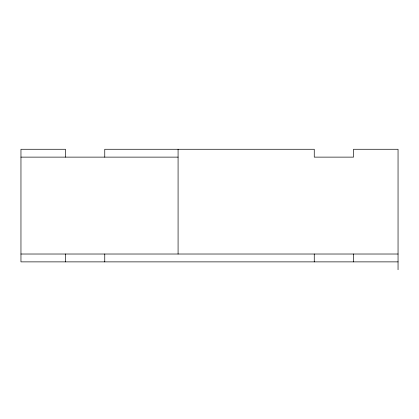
<?xml version="1.0" encoding="UTF-8"?>
<svg xmlns="http://www.w3.org/2000/svg" width="419" height="419" viewBox="0 0 419 419"><rect width="100%" height="100%" fill="white"/><g stroke="black" fill="none" stroke-linecap="round" stroke-linejoin="round"><path stroke-width="0.63" d="M20.95 157.125L178.08 157.125M20.95 254.019L398.05 254.019M398.05 261.875L20.96 261.875L20.96 149.269L65.479 149.269L65.479 157.125M398.05 269.731L398.05 149.269L353.531 149.269L353.531 157.125L314.255 157.125L314.255 149.269L104.76 149.269L104.76 157.125M353.531 254.019L353.531 261.875M314.255 254.019L314.255 261.875M178.08 149.269L178.08 254.019M104.76 254.019L104.76 261.875M65.479 254.019L65.479 261.875"/></g></svg>
